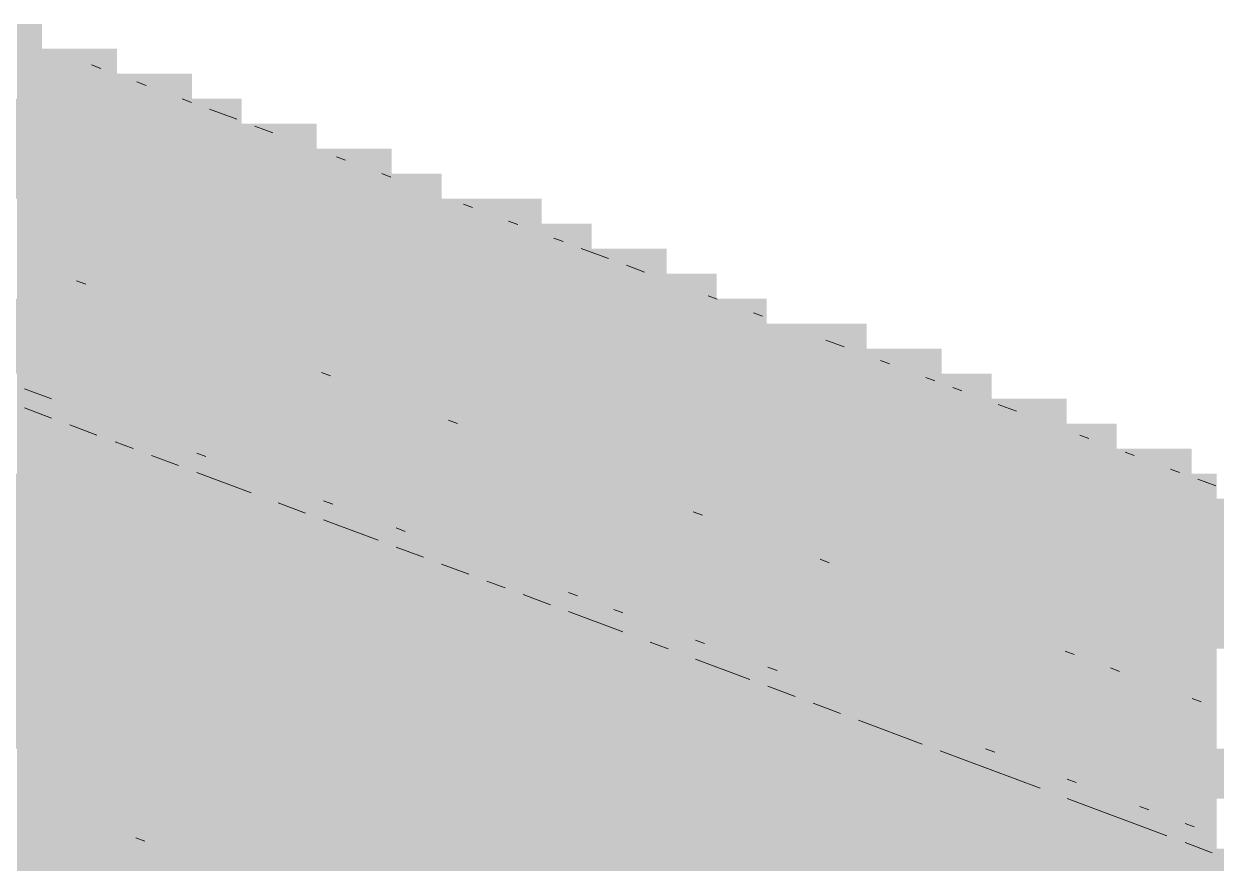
# Paper-space layout '03 3D Building and Roof' of a CAD drawing. Header units: millimetres. Extents: x 5 to 415, y 5 to 292.
# Drawn here: x 201.45 to 209.62, y 102.64 to 108.4 of the extents above; entities that cross this region are included whole.
import ezdxf

# ---------------------------------------------------------------- set-up
doc = ezdxf.new("R2010")
doc.units = ezdxf.units.MM
doc.layers.add('EXISTING', color=7, linetype='Continuous')
doc.layers.add('IMAGES', color=7, linetype='Continuous')

# ---------------------------------------------------------------- blocks, each defined once
blk = doc.blocks.new('SHEET_03')
at = {"layer": 'EXISTING', "color": 250, "lineweight": 9}
for p, q in [((201.9098, 108.1177), (201.972, 108.0944)), ((202.2207, 108.0012), (202.2828, 107.9779)), ((202.5315, 107.8848), (202.5936, 107.8615)), ((202.718, 107.8149), (202.9045, 107.7451)), ((203.0288, 107.6985), (203.1531, 107.6519)), ((203.5883, 107.4889), (203.6504, 107.4656)), ((203.8991, 107.3725), (203.9612, 107.3492)), ((204.4586, 107.1629), (204.5207, 107.1396)), ((204.7694, 107.0465), (204.8315, 107.0232)), ((205.0802, 106.93), (205.1424, 106.9067)), ((205.2667, 106.8602), (205.4532, 106.7903)), ((205.5775, 106.7437), (205.7018, 106.6972)), ((201.8693, 106.6138), (201.8071, 106.6371)), ((206.137, 106.5342), (206.1991, 106.5109)), ((206.4478, 106.4177), (206.51, 106.3944)), ((206.9451, 106.2314), (207.0694, 106.1849)), ((207.3181, 106.0917), (207.3802, 106.0684)), ((203.5481, 105.9849), (203.4859, 106.0082)), ((207.6289, 105.9753), (207.6911, 105.952)), ((201.4489, 105.8973), (201.6354, 105.8274)), ((207.8154, 105.9054), (207.8776, 105.8821)), ((201.6354, 105.6963), (201.4489, 105.7662)), ((208.1262, 105.789), (208.2505, 105.7424)), ((201.9463, 105.5798), (201.7598, 105.6497)), ((204.4186, 105.6588), (204.3564, 105.6821)), ((208.6857, 105.5794), (208.7478, 105.5561)), ((202.195, 105.4867), (202.0707, 105.5333)), ((208.9965, 105.463), (209.0587, 105.4397)), ((202.5059, 105.3702), (202.3194, 105.4401)), ((202.6303, 105.4547), (202.6925, 105.4314)), ((203.0033, 105.1839), (202.6303, 105.3236)), ((209.3073, 105.3465), (209.3695, 105.3232)), ((209.4938, 105.2767), (209.6181, 105.2301)), ((203.3764, 105.0441), (203.1899, 105.114)), ((203.5008, 105.1286), (203.5629, 105.1054)), ((203.8738, 104.8578), (203.5008, 104.9975)), ((206.0974, 105.0299), (206.0352, 105.0532)), ((203.9982, 104.9423), (204.0604, 104.919)), ((204.1847, 104.7413), (203.9982, 104.8112)), ((206.9679, 104.7038), (206.9057, 104.7271)), ((204.4956, 104.6249), (204.3091, 104.6947)), ((204.7443, 104.5317), (204.62, 104.5783)), ((205.0552, 104.4152), (204.8687, 104.4851)), ((205.1796, 104.4998), (205.2417, 104.4765)), ((205.5526, 104.2289), (205.1796, 104.3686)), ((205.4905, 104.3833), (205.5526, 104.36)), ((205.8635, 104.1124), (205.7392, 104.159)), ((206.0501, 104.1737), (206.1122, 104.1504)), ((208.6467, 104.0749), (208.5845, 104.0982)), ((206.4231, 103.9028), (206.0501, 104.0426)), ((206.5475, 103.9873), (206.6097, 103.964)), ((208.9576, 103.9585), (208.8954, 103.9818)), ((206.734, 103.7863), (206.5475, 103.8562)), ((209.5172, 103.7488), (209.455, 103.7721)), ((207.0449, 103.6699), (206.8584, 103.7398)), ((207.6045, 103.4603), (207.1693, 103.6233)), ((208.0397, 103.4283), (208.1019, 103.405)), ((208.4128, 103.1575), (207.7289, 103.4137)), ((208.5993, 103.2187), (208.6615, 103.1954)), ((209.2833, 102.8314), (208.5993, 103.0876)), ((209.0968, 103.0323), (209.1589, 103.0091)), ((209.4077, 102.9159), (209.4698, 102.8926)), ((202.2746, 102.7942), (202.2124, 102.8174)), ((209.5942, 102.7149), (209.4077, 102.7848))]:
    blk.add_line(p, q, dxfattribs=at)
at = {"layer": 'IMAGES', "color": 7}
for points in [[(201.3975, 108.2286), (201.5689, 108.2286), (201.3975, 108.4), (201.5689, 108.4)], [(201.3975, 108.0571), (201.5689, 108.0571), (201.3975, 108.2286), (201.5689, 108.2286)], [(201.5689, 108.0571), (201.7402, 108.0571), (201.5689, 108.2286), (201.7402, 108.2286)], [(201.7402, 108.0571), (201.9116, 108.0571), (201.7402, 108.2286), (201.9116, 108.2286)], [(201.9116, 108.0571), (202.0829, 108.0571), (201.9116, 108.2286), (202.0829, 108.2286)], [(201.3975, 107.8857), (201.7402, 107.8857), (201.3975, 108.0571), (201.7402, 108.0571)], [(201.7402, 107.8857), (201.9116, 107.8857), (201.7402, 108.0571), (201.9116, 108.0571)], [(201.9116, 107.8857), (202.0829, 107.8857), (201.9116, 108.0571), (202.0829, 108.0571)], [(202.0829, 107.8857), (202.2543, 107.8857), (202.0829, 108.0571), (202.2543, 108.0571)], [(202.2543, 107.8857), (202.4257, 107.8857), (202.2543, 108.0571), (202.4257, 108.0571)], [(202.4257, 107.8857), (202.597, 107.8857), (202.4257, 108.0571), (202.597, 108.0571)], [(199.3411, 107.7143), (201.9116, 107.7143), (199.3411, 107.8857), (201.9116, 107.8857)], [(201.9116, 107.7143), (202.0829, 107.7143), (201.9116, 107.8857), (202.0829, 107.8857)], [(202.0829, 107.7143), (202.2543, 107.7143), (202.0829, 107.8857), (202.2543, 107.8857)], [(202.2543, 107.7143), (202.4257, 107.7143), (202.2543, 107.8857), (202.4257, 107.8857)], [(202.4257, 107.7143), (202.597, 107.7143), (202.4257, 107.8857), (202.597, 107.8857)], [(202.597, 107.7143), (202.7684, 107.7143), (202.597, 107.8857), (202.7684, 107.8857)], [(202.7684, 107.7143), (202.9398, 107.7143), (202.7684, 107.8857), (202.9398, 107.8857)], [(200.0266, 107.5429), (202.2543, 107.5429), (200.0266, 107.7143), (202.2543, 107.7143)], [(202.2543, 107.5429), (202.4257, 107.5429), (202.2543, 107.7143), (202.4257, 107.7143)], [(202.4257, 107.5429), (202.597, 107.5429), (202.4257, 107.7143), (202.597, 107.7143)], [(202.597, 107.5429), (202.7684, 107.5429), (202.597, 107.7143), (202.7684, 107.7143)], [(202.7684, 107.5429), (202.9398, 107.5429), (202.7684, 107.7143), (202.9398, 107.7143)], [(202.9398, 107.5429), (203.1111, 107.5429), (202.9398, 107.7143), (203.1111, 107.7143)], [(203.1111, 107.5429), (203.2825, 107.5429), (203.1111, 107.7143), (203.2825, 107.7143)], [(203.2825, 107.5429), (203.4538, 107.5429), (203.2825, 107.7143), (203.4538, 107.7143)], [(200.5407, 107.3714), (202.7684, 107.3714), (200.5407, 107.5429), (202.7684, 107.5429)], [(202.7684, 107.3714), (203.1111, 107.3714), (202.7684, 107.5429), (203.1111, 107.5429)], [(203.1111, 107.3714), (203.2825, 107.3714), (203.1111, 107.5429), (203.2825, 107.5429)], [(203.2825, 107.2), (203.4538, 107.2), (203.2825, 107.5429), (203.4538, 107.5429)], [(203.4538, 107.3714), (203.6252, 107.3714), (203.4538, 107.5429), (203.6252, 107.5429)], [(203.6252, 107.3714), (203.7966, 107.3714), (203.6252, 107.5429), (203.7966, 107.5429)], [(203.7966, 107.3714), (203.9679, 107.3714), (203.7966, 107.5429), (203.9679, 107.5429)], [(200.8834, 107.2), (203.2825, 107.2), (200.8834, 107.3714), (203.2825, 107.3714)], [(203.4538, 107.2), (203.7966, 107.2), (203.4538, 107.3714), (203.7966, 107.3714)], [(203.7966, 107.2), (203.9679, 107.2), (203.7966, 107.3714), (203.9679, 107.3714)], [(203.9679, 107.2), (204.1393, 107.2), (203.9679, 107.3714), (204.1393, 107.3714)], [(204.1393, 107.2), (204.3107, 107.2), (204.1393, 107.3714), (204.3107, 107.3714)], [(201.3975, 107.0286), (203.7966, 107.0286), (201.3975, 107.2), (203.7966, 107.2)], [(203.7966, 107.0286), (203.9679, 107.0286), (203.7966, 107.2), (203.9679, 107.2)], [(203.9679, 107.0286), (204.3107, 107.0286), (203.9679, 107.2), (204.3107, 107.2)], [(204.3107, 107.0286), (204.482, 107.0286), (204.3107, 107.2), (204.482, 107.2)], [(204.482, 107.0286), (204.6534, 107.0286), (204.482, 107.2), (204.6534, 107.2)], [(204.6534, 107.0286), (204.8248, 107.0286), (204.6534, 107.2), (204.8248, 107.2)], [(204.8248, 107.0286), (204.9961, 107.0286), (204.8248, 107.2), (204.9961, 107.2)], [(201.3975, 106.8571), (201.7402, 106.8571), (201.3975, 107.0286), (201.7402, 107.0286)], [(201.7402, 106.8571), (204.1393, 106.8571), (201.7402, 107.0286), (204.1393, 107.0286)], [(204.1393, 106.8571), (204.3107, 106.8571), (204.1393, 107.0286), (204.3107, 107.0286)], [(204.3107, 106.8571), (204.482, 106.8571), (204.3107, 107.0286), (204.482, 107.0286)], [(204.482, 106.8571), (204.6534, 106.8571), (204.482, 107.0286), (204.6534, 107.0286)], [(204.6534, 106.8571), (204.8248, 106.8571), (204.6534, 107.0286), (204.8248, 107.0286)], [(204.8248, 106.8571), (204.9961, 106.8571), (204.8248, 107.0286), (204.9961, 107.0286)], [(204.9961, 106.8571), (205.1675, 106.8571), (204.9961, 107.0286), (205.1675, 107.0286)], [(205.1675, 106.8571), (205.3388, 106.8571), (205.1675, 107.0286), (205.3388, 107.0286)], [(201.3975, 106.6857), (201.5689, 106.6857), (201.3975, 106.8571), (201.5689, 106.8571)], [(201.5689, 106.6857), (201.7402, 106.6857), (201.5689, 106.8571), (201.7402, 106.8571)], [(201.7402, 106.6857), (202.2543, 106.6857), (201.7402, 106.8571), (202.2543, 106.8571)], [(202.2543, 106.6857), (204.482, 106.6857), (202.2543, 106.8571), (204.482, 106.8571)], [(204.482, 106.6857), (204.6534, 106.6857), (204.482, 106.8571), (204.6534, 106.8571)], [(204.6534, 106.6857), (204.8248, 106.6857), (204.6534, 106.8571), (204.8248, 106.8571)], [(204.8248, 106.6857), (205.1675, 106.6857), (204.8248, 106.8571), (205.1675, 106.8571)], [(205.1675, 106.6857), (205.3388, 106.6857), (205.1675, 106.8571), (205.3388, 106.8571)], [(205.3388, 106.6857), (205.5102, 106.6857), (205.3388, 106.8571), (205.5102, 106.8571)], [(205.5102, 106.6857), (205.6816, 106.6857), (205.5102, 106.8571), (205.6816, 106.8571)], [(205.6816, 106.6857), (205.8529, 106.6857), (205.6816, 106.8571), (205.8529, 106.8571)], [(201.3975, 106.5143), (201.5689, 106.5143), (201.3975, 106.6857), (201.5689, 106.6857)], [(201.5689, 106.5143), (201.7402, 106.5143), (201.5689, 106.6857), (201.7402, 106.6857)], [(201.7402, 106.5143), (201.9116, 106.5143), (201.7402, 106.6857), (201.9116, 106.6857)], [(201.9116, 106.5143), (202.0829, 106.5143), (201.9116, 106.6857), (202.0829, 106.6857)], [(202.0829, 106.5143), (202.2543, 106.5143), (202.0829, 106.6857), (202.2543, 106.6857)], [(202.2543, 106.5143), (202.597, 106.5143), (202.2543, 106.6857), (202.597, 106.6857)], [(202.597, 106.5143), (202.7684, 106.5143), (202.597, 106.6857), (202.7684, 106.6857)], [(202.7684, 106.5143), (205.1675, 106.5143), (202.7684, 106.6857), (205.1675, 106.6857)], [(205.1675, 106.5143), (205.3388, 106.5143), (205.1675, 106.6857), (205.3388, 106.6857)], [(205.3388, 106.5143), (205.6816, 106.5143), (205.3388, 106.6857), (205.6816, 106.6857)], [(205.6816, 106.5143), (205.8529, 106.5143), (205.6816, 106.6857), (205.8529, 106.6857)], [(205.8529, 106.5143), (206.0243, 106.5143), (205.8529, 106.6857), (206.0243, 106.6857)], [(206.0243, 106.5143), (206.1957, 106.5143), (206.0243, 106.6857), (206.1957, 106.6857)], [(200.5407, 106.3429), (201.5689, 106.3429), (200.5407, 106.5143), (201.5689, 106.5143)], [(201.5689, 106.3429), (201.9116, 106.3429), (201.5689, 106.5143), (201.9116, 106.5143)], [(201.9116, 106.3429), (202.0829, 106.3429), (201.9116, 106.5143), (202.0829, 106.5143)], [(202.0829, 106.3429), (202.2543, 106.3429), (202.0829, 106.5143), (202.2543, 106.5143)], [(202.2543, 106.3429), (202.4257, 106.3429), (202.2543, 106.5143), (202.4257, 106.5143)], [(202.4257, 106.3429), (202.597, 106.3429), (202.4257, 106.5143), (202.597, 106.5143)], [(202.597, 106.3429), (202.7684, 106.3429), (202.597, 106.5143), (202.7684, 106.5143)], [(202.7684, 106.3429), (203.1111, 106.3429), (202.7684, 106.5143), (203.1111, 106.5143)], [(203.1111, 106.3429), (205.6816, 106.3429), (203.1111, 106.5143), (205.6816, 106.5143)], [(205.6816, 106.3429), (206.1957, 106.3429), (205.6816, 106.5143), (206.1957, 106.5143)], [(206.1957, 106.3429), (206.367, 106.3429), (206.1957, 106.5143), (206.367, 106.5143)], [(206.367, 106.3429), (206.5384, 106.3429), (206.367, 106.5143), (206.5384, 106.5143)], [(201.2261, 106.1714), (202.0829, 106.1714), (201.2261, 106.3429), (202.0829, 106.3429)], [(202.0829, 106.1714), (202.2543, 106.1714), (202.0829, 106.3429), (202.2543, 106.3429)], [(202.2543, 106.1714), (202.4257, 106.1714), (202.2543, 106.3429), (202.4257, 106.3429)], [(202.4257, 106.1714), (202.597, 106.1714), (202.4257, 106.3429), (202.597, 106.3429)], [(202.597, 106.1714), (202.7684, 106.1714), (202.597, 106.3429), (202.7684, 106.3429)], [(202.7684, 106.1714), (202.9398, 106.1714), (202.7684, 106.3429), (202.9398, 106.3429)], [(202.9398, 106.1714), (203.1111, 106.1714), (202.9398, 106.3429), (203.1111, 106.3429)], [(203.1111, 106.1714), (203.6252, 106.1714), (203.1111, 106.3429), (203.6252, 106.3429)], [(203.6252, 106.1714), (206.1957, 106.1714), (203.6252, 106.3429), (206.1957, 106.3429)], [(206.1957, 106.1714), (206.5384, 106.1714), (206.1957, 106.3429), (206.5384, 106.3429)], [(206.5384, 106.1714), (206.7097, 106.1714), (206.5384, 106.3429), (206.7097, 106.3429)], [(206.7097, 106.1714), (206.8811, 106.1714), (206.7097, 106.3429), (206.8811, 106.3429)], [(206.8811, 106.1714), (207.0525, 106.1714), (206.8811, 106.3429), (207.0525, 106.3429)], [(207.0525, 106.1714), (207.2238, 106.1714), (207.0525, 106.3429), (207.2238, 106.3429)], [(201.2261, 106), (201.5689, 106), (201.2261, 106.1714), (201.5689, 106.1714)], [(201.5689, 106), (201.7402, 106), (201.5689, 106.1714), (201.7402, 106.1714)], [(201.7402, 106), (202.597, 106), (201.7402, 106.1714), (202.597, 106.1714)], [(202.597, 106), (202.7684, 106), (202.597, 106.1714), (202.7684, 106.1714)], [(202.7684, 106), (202.9398, 106), (202.7684, 106.1714), (202.9398, 106.1714)], [(202.9398, 106), (203.1111, 106), (202.9398, 106.1714), (203.1111, 106.1714)], [(203.1111, 106), (203.2825, 106), (203.1111, 106.1714), (203.2825, 106.1714)], [(203.2825, 106), (203.4538, 106), (203.2825, 106.1714), (203.4538, 106.1714)], [(203.4538, 106), (203.6252, 106), (203.4538, 106.1714), (203.6252, 106.1714)], [(203.6252, 106), (203.9679, 106), (203.6252, 106.1714), (203.9679, 106.1714)], [(203.9679, 106), (206.367, 106), (203.9679, 106.1714), (206.367, 106.1714)], [(206.367, 106), (206.5384, 106), (206.367, 106.1714), (206.5384, 106.1714)], [(206.5384, 106), (207.0525, 106), (206.5384, 106.1714), (207.0525, 106.1714)], [(207.0525, 106), (207.2238, 106), (207.0525, 106.1714), (207.2238, 106.1714)], [(207.2238, 106), (207.3952, 106), (207.2238, 106.1714), (207.3952, 106.1714)], [(207.3952, 106), (207.5666, 106), (207.3952, 106.1714), (207.5666, 106.1714)], [(207.5666, 106), (207.7379, 106), (207.5666, 106.1714), (207.7379, 106.1714)], [(201.3975, 105.8286), (201.5689, 105.8286), (201.3975, 106), (201.5689, 106)], [(201.5689, 105.8286), (201.7402, 105.8286), (201.5689, 106), (201.7402, 106)], [(201.7402, 105.8286), (202.2543, 105.8286), (201.7402, 106), (202.2543, 106)], [(202.2543, 105.8286), (202.9398, 105.8286), (202.2543, 106), (202.9398, 106)], [(202.9398, 105.8286), (203.1111, 105.8286), (202.9398, 106), (203.1111, 106)], [(203.1111, 105.8286), (203.2825, 105.8286), (203.1111, 106), (203.2825, 106)], [(203.2825, 105.8286), (203.4538, 105.8286), (203.2825, 106), (203.4538, 106)], [(203.4538, 105.8286), (203.6252, 105.8286), (203.4538, 106), (203.6252, 106)], [(203.6252, 105.8286), (203.7966, 105.8286), (203.6252, 106), (203.7966, 106)], [(203.7966, 105.8286), (203.9679, 105.8286), (203.7966, 106), (203.9679, 106)], [(203.9679, 105.8286), (204.1393, 105.8286), (203.9679, 106), (204.1393, 106)], [(204.1393, 105.8286), (204.482, 105.8286), (204.1393, 106), (204.482, 106)], [(204.482, 105.8286), (207.0525, 105.8286), (204.482, 106), (207.0525, 106)], [(207.0525, 105.8286), (207.3952, 105.8286), (207.0525, 106), (207.3952, 106)], [(207.3952, 105.8286), (207.5666, 105.8286), (207.3952, 106), (207.5666, 106)], [(207.5666, 105.8286), (207.7379, 105.8286), (207.5666, 106), (207.7379, 106)], [(207.7379, 105.8286), (207.9093, 105.8286), (207.7379, 106), (207.9093, 106)], [(207.9093, 105.8286), (208.0807, 105.8286), (207.9093, 106), (208.0807, 106)], [(201.3975, 105.6571), (201.7402, 105.6571), (201.3975, 105.8286), (201.7402, 105.8286)], [(201.7402, 105.6571), (201.9116, 105.6571), (201.7402, 105.8286), (201.9116, 105.8286)], [(201.9116, 105.6571), (202.2543, 105.6571), (201.9116, 105.8286), (202.2543, 105.8286)], [(202.2543, 105.6571), (202.597, 105.6571), (202.2543, 105.8286), (202.597, 105.8286)], [(202.597, 105.6571), (203.4538, 105.6571), (202.597, 105.8286), (203.4538, 105.8286)], [(203.4538, 105.6571), (203.6252, 105.6571), (203.4538, 105.8286), (203.6252, 105.8286)], [(203.6252, 105.6571), (203.7966, 105.6571), (203.6252, 105.8286), (203.7966, 105.8286)], [(203.7966, 105.6571), (204.1393, 105.6571), (203.7966, 105.8286), (204.1393, 105.8286)], [(204.1393, 105.6571), (204.3107, 105.6571), (204.1393, 105.8286), (204.3107, 105.8286)], [(204.3107, 105.6571), (204.482, 105.6571), (204.3107, 105.8286), (204.482, 105.8286)], [(204.482, 105.6571), (204.9961, 105.6571), (204.482, 105.8286), (204.9961, 105.8286)], [(204.9961, 105.6571), (207.3952, 105.6571), (204.9961, 105.8286), (207.3952, 105.8286)], [(207.3952, 105.6571), (207.5666, 105.6571), (207.3952, 105.8286), (207.5666, 105.8286)], [(207.5666, 105.6571), (207.7379, 105.6571), (207.5666, 105.8286), (207.7379, 105.8286)], [(207.7379, 105.6571), (207.9093, 105.6571), (207.7379, 105.8286), (207.9093, 105.8286)], [(207.9093, 105.6571), (208.0807, 105.6571), (207.9093, 105.8286), (208.0807, 105.8286)], [(208.0807, 105.6571), (208.252, 105.6571), (208.0807, 105.8286), (208.252, 105.8286)], [(208.252, 105.6571), (208.4234, 105.6571), (208.252, 105.8286), (208.4234, 105.8286)], [(208.4234, 105.6571), (208.5947, 105.6571), (208.4234, 105.8286), (208.5947, 105.8286)], [(201.3975, 105.4857), (201.5689, 105.4857), (201.3975, 105.6571), (201.5689, 105.6571)], [(201.5689, 105.4857), (201.7402, 105.4857), (201.5689, 105.6571), (201.7402, 105.6571)], [(201.7402, 105.4857), (202.2543, 105.4857), (201.7402, 105.6571), (202.2543, 105.6571)], [(202.2543, 105.4857), (202.7684, 105.4857), (202.2543, 105.6571), (202.7684, 105.6571)], [(202.7684, 105.4857), (202.9398, 105.4857), (202.7684, 105.6571), (202.9398, 105.6571)], [(202.9398, 105.4857), (203.1111, 105.4857), (202.9398, 105.6571), (203.1111, 105.6571)], [(203.1111, 105.4857), (203.7966, 105.4857), (203.1111, 105.6571), (203.7966, 105.6571)], [(203.7966, 105.4857), (204.1393, 105.4857), (203.7966, 105.6571), (204.1393, 105.6571)], [(204.1393, 105.4857), (204.3107, 105.4857), (204.1393, 105.6571), (204.3107, 105.6571)], [(204.3107, 105.4857), (204.482, 105.4857), (204.3107, 105.6571), (204.482, 105.6571)], [(204.482, 105.4857), (204.6534, 105.4857), (204.482, 105.6571), (204.6534, 105.6571)], [(204.6534, 105.4857), (204.8248, 105.4857), (204.6534, 105.6571), (204.8248, 105.6571)], [(204.8248, 105.4857), (204.9961, 105.4857), (204.8248, 105.6571), (204.9961, 105.6571)], [(204.9961, 105.4857), (205.3388, 105.4857), (204.9961, 105.6571), (205.3388, 105.6571)], [(205.3388, 105.4857), (207.9093, 105.4857), (205.3388, 105.6571), (207.9093, 105.6571)], [(207.9093, 105.4857), (208.4234, 105.4857), (207.9093, 105.6571), (208.4234, 105.6571)], [(208.4234, 105.4857), (208.5947, 105.4857), (208.4234, 105.6571), (208.5947, 105.6571)], [(208.5947, 105.4857), (208.7661, 105.4857), (208.5947, 105.6571), (208.7661, 105.6571)], [(208.7661, 105.4857), (208.9375, 105.4857), (208.7661, 105.6571), (208.9375, 105.6571)], [(201.3975, 105.3143), (201.5689, 105.3143), (201.3975, 105.4857), (201.5689, 105.4857)], [(201.5689, 105.3143), (201.7402, 105.3143), (201.5689, 105.4857), (201.7402, 105.4857)], [(201.7402, 105.3143), (201.9116, 105.3143), (201.7402, 105.4857), (201.9116, 105.4857)], [(201.9116, 105.3143), (202.0829, 105.3143), (201.9116, 105.4857), (202.0829, 105.4857)], [(202.0829, 105.3143), (202.2543, 105.3143), (202.0829, 105.4857), (202.2543, 105.4857)], [(202.2543, 105.3143), (202.4257, 105.3143), (202.2543, 105.4857), (202.4257, 105.4857)], [(202.4257, 105.3143), (202.597, 105.3143), (202.4257, 105.4857), (202.597, 105.4857)], [(202.597, 105.3143), (202.9398, 105.3143), (202.597, 105.4857), (202.9398, 105.4857)], [(202.9398, 105.3143), (203.1111, 105.3143), (202.9398, 105.4857), (203.1111, 105.4857)], [(203.1111, 105.3143), (203.2825, 105.3143), (203.1111, 105.4857), (203.2825, 105.4857)], [(203.2825, 105.3143), (203.6252, 105.3143), (203.2825, 105.4857), (203.6252, 105.4857)], [(203.6252, 105.3143), (204.3107, 105.3143), (203.6252, 105.4857), (204.3107, 105.4857)], [(204.3107, 105.3143), (204.482, 105.3143), (204.3107, 105.4857), (204.482, 105.4857)], [(204.482, 105.3143), (204.6534, 105.3143), (204.482, 105.4857), (204.6534, 105.4857)], [(204.6534, 105.3143), (204.9961, 105.3143), (204.6534, 105.4857), (204.9961, 105.4857)], [(204.9961, 105.3143), (205.1675, 105.3143), (204.9961, 105.4857), (205.1675, 105.4857)], [(205.1675, 105.3143), (205.3388, 105.3143), (205.1675, 105.4857), (205.3388, 105.4857)], [(205.3388, 105.3143), (205.8529, 105.3143), (205.3388, 105.4857), (205.8529, 105.4857)], [(205.8529, 105.3143), (206.0243, 105.3143), (205.8529, 105.4857), (206.0243, 105.4857)], [(206.0243, 105.3143), (208.4234, 105.3143), (206.0243, 105.4857), (208.4234, 105.4857)], [(208.4234, 105.3143), (208.7661, 105.3143), (208.4234, 105.4857), (208.7661, 105.4857)], [(208.7661, 105.1429), (208.9375, 105.1429), (208.7661, 105.4857), (208.9375, 105.4857)], [(208.9375, 105.3143), (209.1088, 105.3143), (208.9375, 105.4857), (209.1088, 105.4857)], [(209.1088, 105.3143), (209.2802, 105.3143), (209.1088, 105.4857), (209.2802, 105.4857)], [(209.2802, 105.3143), (209.4516, 105.3143), (209.2802, 105.4857), (209.4516, 105.4857)], [(196.7707, 105.1429), (201.9116, 105.1429), (196.7707, 105.3143), (201.9116, 105.3143)], [(201.9116, 105.1429), (202.0829, 105.1429), (201.9116, 105.3143), (202.0829, 105.3143)], [(202.0829, 105.1429), (202.2543, 105.1429), (202.0829, 105.3143), (202.2543, 105.3143)], [(202.2543, 105.1429), (202.4257, 105.1429), (202.2543, 105.3143), (202.4257, 105.3143)], [(202.4257, 105.1429), (202.597, 105.1429), (202.4257, 105.3143), (202.597, 105.3143)], [(202.597, 105.1429), (202.7684, 105.1429), (202.597, 105.3143), (202.7684, 105.3143)], [(202.7684, 105.1429), (202.9398, 105.1429), (202.7684, 105.3143), (202.9398, 105.3143)], [(202.9398, 104.9714), (203.1111, 104.9714), (202.9398, 105.3143), (203.1111, 105.3143)], [(203.1111, 105.1429), (203.2825, 105.1429), (203.1111, 105.3143), (203.2825, 105.3143)], [(203.2825, 105.1429), (203.4538, 105.1429), (203.2825, 105.3143), (203.4538, 105.3143)], [(203.4538, 105.1429), (203.6252, 105.1429), (203.4538, 105.3143), (203.6252, 105.3143)], [(203.6252, 105.1429), (204.9961, 105.1429), (203.6252, 105.3143), (204.9961, 105.3143)], [(204.9961, 105.1429), (205.1675, 105.1429), (204.9961, 105.3143), (205.1675, 105.3143)], [(205.1675, 105.1429), (205.3388, 105.1429), (205.1675, 105.3143), (205.3388, 105.3143)], [(205.3388, 105.1429), (205.5102, 105.1429), (205.3388, 105.3143), (205.5102, 105.3143)], [(205.5102, 105.1429), (205.6816, 105.1429), (205.5102, 105.3143), (205.6816, 105.3143)], [(205.6816, 105.1429), (205.8529, 105.1429), (205.6816, 105.3143), (205.8529, 105.3143)], [(205.8529, 105.1429), (206.1957, 105.1429), (205.8529, 105.3143), (206.1957, 105.3143)], [(206.1957, 105.1429), (206.367, 105.1429), (206.1957, 105.3143), (206.367, 105.3143)], [(206.367, 105.1429), (208.7661, 105.1429), (206.367, 105.3143), (208.7661, 105.3143)], [(208.9375, 105.1429), (209.2802, 105.1429), (208.9375, 105.3143), (209.2802, 105.3143)], [(209.2802, 105.1429), (209.4516, 105.1429), (209.2802, 105.3143), (209.4516, 105.3143)], [(209.4516, 105.1429), (209.6229, 105.1429), (209.4516, 105.3143), (209.6229, 105.3143)], [(197.1134, 104.9714), (202.2543, 104.9714), (197.1134, 105.1429), (202.2543, 105.1429)], [(202.2543, 104.9714), (202.597, 104.9714), (202.2543, 105.1429), (202.597, 105.1429)], [(202.597, 104.9714), (202.7684, 104.9714), (202.597, 105.1429), (202.7684, 105.1429)], [(202.7684, 104.9714), (202.9398, 104.9714), (202.7684, 105.1429), (202.9398, 105.1429)], [(203.1111, 104.9714), (203.2825, 104.9714), (203.1111, 105.1429), (203.2825, 105.1429)], [(203.2825, 104.9714), (203.4538, 104.9714), (203.2825, 105.1429), (203.4538, 105.1429)], [(203.4538, 104.9714), (203.7966, 104.9714), (203.4538, 105.1429), (203.7966, 105.1429)], [(203.7966, 104.9714), (203.9679, 104.9714), (203.7966, 105.1429), (203.9679, 105.1429)], [(203.9679, 104.9714), (204.1393, 104.9714), (203.9679, 105.1429), (204.1393, 105.1429)], [(204.1393, 104.9714), (204.482, 104.9714), (204.1393, 105.1429), (204.482, 105.1429)], [(204.482, 104.9714), (205.1675, 104.9714), (204.482, 105.1429), (205.1675, 105.1429)], [(205.1675, 104.9714), (205.6816, 104.9714), (205.1675, 105.1429), (205.6816, 105.1429)], [(205.6816, 104.9714), (205.8529, 104.9714), (205.6816, 105.1429), (205.8529, 105.1429)], [(205.8529, 104.9714), (206.0243, 104.9714), (205.8529, 105.1429), (206.0243, 105.1429)], [(206.0243, 104.9714), (206.1957, 104.9714), (206.0243, 105.1429), (206.1957, 105.1429)], [(206.1957, 104.9714), (206.367, 104.9714), (206.1957, 105.1429), (206.367, 105.1429)], [(206.367, 104.9714), (206.7097, 104.9714), (206.367, 105.1429), (206.7097, 105.1429)], [(206.7097, 104.8), (206.8811, 104.8), (206.7097, 105.1429), (206.8811, 105.1429)], [(206.8811, 104.9714), (209.2802, 104.9714), (206.8811, 105.1429), (209.2802, 105.1429)], [(209.2802, 104.9714), (209.9656, 104.9714), (209.2802, 105.1429), (209.9656, 105.1429)], [(197.2848, 104.8), (202.7684, 104.8), (197.2848, 104.9714), (202.7684, 104.9714)], [(202.7684, 104.8), (202.9398, 104.8), (202.7684, 104.9714), (202.9398, 104.9714)], [(202.9398, 104.8), (203.1111, 104.8), (202.9398, 104.9714), (203.1111, 104.9714)], [(203.1111, 104.8), (203.4538, 104.8), (203.1111, 104.9714), (203.4538, 104.9714)], [(203.4538, 104.8), (203.6252, 104.8), (203.4538, 104.9714), (203.6252, 104.9714)], [(203.6252, 104.8), (203.9679, 104.8), (203.6252, 104.9714), (203.9679, 104.9714)], [(203.9679, 104.8), (204.1393, 104.8), (203.9679, 104.9714), (204.1393, 104.9714)], [(204.1393, 104.8), (204.3107, 104.8), (204.1393, 104.9714), (204.3107, 104.9714)], [(204.3107, 104.8), (204.482, 104.8), (204.3107, 104.9714), (204.482, 104.9714)], [(204.482, 104.8), (204.6534, 104.8), (204.482, 104.9714), (204.6534, 104.9714)], [(204.6534, 104.8), (204.8248, 104.8), (204.6534, 104.9714), (204.8248, 104.9714)], [(204.8248, 104.8), (205.8529, 104.8), (204.8248, 104.9714), (205.8529, 104.9714)], [(205.8529, 104.8), (206.0243, 104.8), (205.8529, 104.9714), (206.0243, 104.9714)], [(206.0243, 104.8), (206.1957, 104.8), (206.0243, 104.9714), (206.1957, 104.9714)], [(206.1957, 104.8), (206.367, 104.8), (206.1957, 104.9714), (206.367, 104.9714)], [(206.367, 104.8), (206.7097, 104.8), (206.367, 104.9714), (206.7097, 104.9714)], [(206.8811, 104.8), (207.2238, 104.8), (206.8811, 104.9714), (207.2238, 104.9714)], [(207.2238, 104.6286), (207.3952, 104.6286), (207.2238, 104.9714), (207.3952, 104.9714)], [(207.3952, 104.8), (209.7943, 104.8), (207.3952, 104.9714), (209.7943, 104.9714)], [(197.9702, 104.6286), (203.1111, 104.6286), (197.9702, 104.8), (203.1111, 104.8)], [(203.1111, 104.6286), (203.4538, 104.6286), (203.1111, 104.8), (203.4538, 104.8)], [(203.4538, 104.6286), (203.6252, 104.6286), (203.4538, 104.8), (203.6252, 104.8)], [(203.6252, 104.6286), (203.7966, 104.6286), (203.6252, 104.8), (203.7966, 104.8)], [(203.7966, 104.6286), (203.9679, 104.6286), (203.7966, 104.8), (203.9679, 104.8)], [(203.9679, 104.6286), (204.1393, 104.6286), (203.9679, 104.8), (204.1393, 104.8)], [(204.1393, 104.6286), (204.482, 104.6286), (204.1393, 104.8), (204.482, 104.8)], [(204.482, 104.6286), (204.6534, 104.6286), (204.482, 104.8), (204.6534, 104.8)], [(204.6534, 104.6286), (204.8248, 104.6286), (204.6534, 104.8), (204.8248, 104.8)], [(204.8248, 104.6286), (204.9961, 104.6286), (204.8248, 104.8), (204.9961, 104.8)], [(204.9961, 104.6286), (205.1675, 104.6286), (204.9961, 104.8), (205.1675, 104.8)], [(205.1675, 104.6286), (205.3388, 104.6286), (205.1675, 104.8), (205.3388, 104.8)], [(205.3388, 104.6286), (206.1957, 104.6286), (205.3388, 104.8), (206.1957, 104.8)], [(206.1957, 104.6286), (206.367, 104.6286), (206.1957, 104.8), (206.367, 104.8)], [(206.367, 104.6286), (206.7097, 104.6286), (206.367, 104.8), (206.7097, 104.8)], [(206.7097, 104.6286), (206.8811, 104.6286), (206.7097, 104.8), (206.8811, 104.8)], [(206.8811, 104.6286), (207.0525, 104.6286), (206.8811, 104.8), (207.0525, 104.8)], [(207.0525, 104.6286), (207.2238, 104.6286), (207.0525, 104.8), (207.2238, 104.8)], [(207.3952, 104.6286), (207.5666, 104.6286), (207.3952, 104.8), (207.5666, 104.8)], [(207.5666, 104.6286), (207.7379, 104.6286), (207.5666, 104.8), (207.7379, 104.8)], [(207.7379, 104.6286), (210.3084, 104.6286), (207.7379, 104.8), (210.3084, 104.8)], [(198.4843, 104.4571), (203.6252, 104.4571), (198.4843, 104.6286), (203.6252, 104.6286)], [(203.6252, 104.4571), (203.7966, 104.4571), (203.6252, 104.6286), (203.7966, 104.6286)], [(203.7966, 104.4571), (203.9679, 104.4571), (203.7966, 104.6286), (203.9679, 104.6286)], [(203.9679, 104.4571), (204.1393, 104.4571), (203.9679, 104.6286), (204.1393, 104.6286)], [(204.1393, 104.4571), (204.3107, 104.4571), (204.1393, 104.6286), (204.3107, 104.6286)], [(204.3107, 104.4571), (204.6534, 104.4571), (204.3107, 104.6286), (204.6534, 104.6286)], [(204.6534, 104.4571), (204.8248, 104.4571), (204.6534, 104.6286), (204.8248, 104.6286)], [(204.8248, 104.2857), (204.9961, 104.2857), (204.8248, 104.6286), (204.9961, 104.6286)], [(204.9961, 104.4571), (205.1675, 104.4571), (204.9961, 104.6286), (205.1675, 104.6286)], [(205.1675, 104.4571), (205.3388, 104.4571), (205.1675, 104.6286), (205.3388, 104.6286)], [(205.3388, 104.4571), (205.8529, 104.4571), (205.3388, 104.6286), (205.8529, 104.6286)], [(205.8529, 104.4571), (206.7097, 104.4571), (205.8529, 104.6286), (206.7097, 104.6286)], [(206.7097, 104.4571), (206.8811, 104.4571), (206.7097, 104.6286), (206.8811, 104.6286)], [(206.8811, 104.4571), (207.2238, 104.4571), (206.8811, 104.6286), (207.2238, 104.6286)], [(207.2238, 104.4571), (207.3952, 104.4571), (207.2238, 104.6286), (207.3952, 104.6286)], [(207.3952, 104.4571), (207.5666, 104.4571), (207.3952, 104.6286), (207.5666, 104.6286)], [(207.5666, 104.4571), (207.7379, 104.4571), (207.5666, 104.6286), (207.7379, 104.6286)], [(207.7379, 104.4571), (208.0807, 104.4571), (207.7379, 104.6286), (208.0807, 104.6286)], [(208.0807, 104.4571), (208.252, 104.4571), (208.0807, 104.6286), (208.252, 104.6286)], [(208.252, 104.4571), (210.8225, 104.4571), (208.252, 104.6286), (210.8225, 104.6286)], [(198.9984, 104.2857), (204.1393, 104.2857), (198.9984, 104.4571), (204.1393, 104.4571)], [(204.1393, 104.2857), (204.3107, 104.2857), (204.1393, 104.4571), (204.3107, 104.4571)], [(204.3107, 104.2857), (204.482, 104.2857), (204.3107, 104.4571), (204.482, 104.4571)], [(204.482, 104.2857), (204.6534, 104.2857), (204.482, 104.4571), (204.6534, 104.4571)], [(204.6534, 104.2857), (204.8248, 104.2857), (204.6534, 104.4571), (204.8248, 104.4571)], [(204.9961, 104.2857), (205.3388, 104.2857), (204.9961, 104.4571), (205.3388, 104.4571)], [(205.3388, 104.2857), (205.5102, 104.2857), (205.3388, 104.4571), (205.5102, 104.4571)], [(205.5102, 104.2857), (205.6816, 104.2857), (205.5102, 104.4571), (205.6816, 104.4571)], [(205.6816, 104.2857), (205.8529, 104.2857), (205.6816, 104.4571), (205.8529, 104.4571)], [(205.8529, 104.2857), (206.1957, 104.2857), (205.8529, 104.4571), (206.1957, 104.4571)], [(206.1957, 104.2857), (207.2238, 104.2857), (206.1957, 104.4571), (207.2238, 104.4571)], [(207.2238, 104.2857), (207.5666, 104.2857), (207.2238, 104.4571), (207.5666, 104.4571)], [(207.5666, 104.2857), (207.7379, 104.2857), (207.5666, 104.4571), (207.7379, 104.4571)], [(207.7379, 104.2857), (207.9093, 104.2857), (207.7379, 104.4571), (207.9093, 104.4571)], [(207.9093, 104.2857), (208.0807, 104.2857), (207.9093, 104.4571), (208.0807, 104.4571)], [(208.0807, 104.2857), (208.252, 104.2857), (208.0807, 104.4571), (208.252, 104.4571)], [(208.252, 104.2857), (208.5947, 104.2857), (208.252, 104.4571), (208.5947, 104.4571)], [(208.5947, 104.2857), (210.9938, 104.2857), (208.5947, 104.4571), (210.9938, 104.4571)], [(199.3411, 104.1143), (204.482, 104.1143), (199.3411, 104.2857), (204.482, 104.2857)], [(204.482, 104.1143), (204.8248, 104.1143), (204.482, 104.2857), (204.8248, 104.2857)], [(204.8248, 104.1143), (204.9961, 104.1143), (204.8248, 104.2857), (204.9961, 104.2857)], [(204.9961, 104.1143), (205.1675, 104.1143), (204.9961, 104.2857), (205.1675, 104.2857)], [(205.1675, 104.1143), (205.3388, 104.1143), (205.1675, 104.2857), (205.3388, 104.2857)], [(205.3388, 104.1143), (205.5102, 104.1143), (205.3388, 104.2857), (205.5102, 104.2857)], [(205.5102, 104.1143), (205.6816, 104.1143), (205.5102, 104.2857), (205.6816, 104.2857)], [(205.6816, 104.1143), (205.8529, 104.1143), (205.6816, 104.2857), (205.8529, 104.2857)], [(205.8529, 104.1143), (206.0243, 104.1143), (205.8529, 104.2857), (206.0243, 104.2857)], [(206.0243, 104.1143), (206.1957, 104.1143), (206.0243, 104.2857), (206.1957, 104.2857)], [(206.1957, 104.1143), (206.367, 104.1143), (206.1957, 104.2857), (206.367, 104.2857)], [(206.367, 104.1143), (206.7097, 104.1143), (206.367, 104.2857), (206.7097, 104.2857)], [(206.7097, 104.1143), (207.5666, 104.1143), (206.7097, 104.2857), (207.5666, 104.2857)], [(207.5666, 104.1143), (207.7379, 104.1143), (207.5666, 104.2857), (207.7379, 104.2857)], [(207.7379, 104.1143), (207.9093, 104.1143), (207.7379, 104.2857), (207.9093, 104.2857)], [(207.9093, 104.1143), (208.0807, 104.1143), (207.9093, 104.2857), (208.0807, 104.2857)], [(208.0807, 104.1143), (208.252, 104.1143), (208.0807, 104.2857), (208.252, 104.2857)], [(208.252, 104.1143), (208.4234, 104.1143), (208.252, 104.2857), (208.4234, 104.2857)], [(208.4234, 104.1143), (208.5947, 104.1143), (208.4234, 104.2857), (208.5947, 104.2857)], [(208.5947, 104.1143), (208.9375, 104.1143), (208.5947, 104.2857), (208.9375, 104.2857)], [(208.9375, 104.1143), (209.1088, 104.1143), (208.9375, 104.2857), (209.1088, 104.2857)], [(209.1088, 104.1143), (211.6793, 104.1143), (209.1088, 104.2857), (211.6793, 104.2857)], [(199.8552, 103.9429), (204.9961, 103.9429), (199.8552, 104.1143), (204.9961, 104.1143)], [(204.9961, 103.9429), (205.1675, 103.9429), (204.9961, 104.1143), (205.1675, 104.1143)], [(205.1675, 103.9429), (205.3388, 103.9429), (205.1675, 104.1143), (205.3388, 104.1143)], [(205.3388, 103.9429), (205.5102, 103.9429), (205.3388, 104.1143), (205.5102, 104.1143)], [(205.5102, 103.9429), (205.6816, 103.9429), (205.5102, 104.1143), (205.6816, 104.1143)], [(205.6816, 103.9429), (205.8529, 103.9429), (205.6816, 104.1143), (205.8529, 104.1143)], [(205.8529, 103.9429), (206.0243, 103.9429), (205.8529, 104.1143), (206.0243, 104.1143)], [(206.0243, 103.9429), (206.367, 103.9429), (206.0243, 104.1143), (206.367, 104.1143)], [(206.367, 103.9429), (206.5384, 103.9429), (206.367, 104.1143), (206.5384, 104.1143)], [(206.5384, 103.9429), (206.7097, 103.9429), (206.5384, 104.1143), (206.7097, 104.1143)], [(206.7097, 103.9429), (206.8811, 103.9429), (206.7097, 104.1143), (206.8811, 104.1143)], [(206.8811, 103.9429), (207.2238, 103.9429), (206.8811, 104.1143), (207.2238, 104.1143)], [(207.2238, 103.9429), (208.0807, 103.9429), (207.2238, 104.1143), (208.0807, 104.1143)], [(208.0807, 103.9429), (208.4234, 103.9429), (208.0807, 104.1143), (208.4234, 104.1143)], [(208.4234, 103.9429), (208.5947, 103.9429), (208.4234, 104.1143), (208.5947, 104.1143)], [(208.5947, 103.9429), (208.7661, 103.9429), (208.5947, 104.1143), (208.7661, 104.1143)], [(208.7661, 103.9429), (208.9375, 103.9429), (208.7661, 104.1143), (208.9375, 104.1143)], [(208.9375, 103.9429), (209.1088, 103.9429), (208.9375, 104.1143), (209.1088, 104.1143)], [(209.1088, 103.9429), (209.4516, 103.9429), (209.1088, 104.1143), (209.4516, 104.1143)], [(209.4516, 103.9429), (209.6229, 103.9429), (209.4516, 104.1143), (209.6229, 104.1143)], [(199.8552, 103.7714), (205.5102, 103.7714), (199.8552, 103.9429), (205.5102, 103.9429)], [(205.5102, 103.7714), (205.6816, 103.7714), (205.5102, 103.9429), (205.6816, 103.9429)], [(205.6816, 103.7714), (206.0243, 103.7714), (205.6816, 103.9429), (206.0243, 103.9429)], [(206.0243, 103.7714), (206.1957, 103.7714), (206.0243, 103.9429), (206.1957, 103.9429)], [(206.1957, 103.7714), (206.367, 103.7714), (206.1957, 103.9429), (206.367, 103.9429)], [(206.367, 103.7714), (206.5384, 103.7714), (206.367, 103.9429), (206.5384, 103.9429)], [(206.5384, 103.7714), (206.8811, 103.7714), (206.5384, 103.9429), (206.8811, 103.9429)], [(206.8811, 103.7714), (207.0525, 103.7714), (206.8811, 103.9429), (207.0525, 103.9429)], [(207.0525, 103.7714), (207.2238, 103.7714), (207.0525, 103.9429), (207.2238, 103.9429)], [(207.2238, 103.7714), (208.5947, 103.7714), (207.2238, 103.9429), (208.5947, 103.9429)], [(208.5947, 103.7714), (208.9375, 103.7714), (208.5947, 103.9429), (208.9375, 103.9429)], [(208.9375, 103.7714), (209.1088, 103.7714), (208.9375, 103.9429), (209.1088, 103.9429)], [(209.1088, 103.7714), (209.2802, 103.7714), (209.1088, 103.9429), (209.2802, 103.9429)], [(209.2802, 103.7714), (209.4516, 103.7714), (209.2802, 103.9429), (209.4516, 103.9429)], [(209.4516, 103.7714), (209.6229, 103.7714), (209.4516, 103.9429), (209.6229, 103.9429)], [(200.712, 103.6), (206.0243, 103.6), (200.712, 103.7714), (206.0243, 103.7714)], [(206.0243, 103.6), (206.367, 103.6), (206.0243, 103.7714), (206.367, 103.7714)], [(206.367, 103.6), (206.5384, 103.6), (206.367, 103.7714), (206.5384, 103.7714)], [(206.5384, 103.6), (206.7097, 103.6), (206.5384, 103.7714), (206.7097, 103.7714)], [(206.7097, 103.6), (206.8811, 103.6), (206.7097, 103.7714), (206.8811, 103.7714)], [(206.8811, 103.6), (207.0525, 103.6), (206.8811, 103.7714), (207.0525, 103.7714)], [(207.0525, 103.6), (207.2238, 103.6), (207.0525, 103.7714), (207.2238, 103.7714)], [(207.2238, 103.6), (207.3952, 103.6), (207.2238, 103.7714), (207.3952, 103.7714)], [(207.3952, 103.6), (207.7379, 103.6), (207.3952, 103.7714), (207.7379, 103.7714)], [(207.7379, 103.6), (207.9093, 103.6), (207.7379, 103.7714), (207.9093, 103.7714)], [(207.9093, 103.6), (208.0807, 103.6), (207.9093, 103.7714), (208.0807, 103.7714)], [(208.0807, 103.6), (208.9375, 103.6), (208.0807, 103.7714), (208.9375, 103.7714)], [(208.9375, 103.6), (209.1088, 103.6), (208.9375, 103.7714), (209.1088, 103.7714)], [(209.1088, 103.6), (209.2802, 103.6), (209.1088, 103.7714), (209.2802, 103.7714)], [(209.2802, 103.6), (209.4516, 103.6), (209.2802, 103.7714), (209.4516, 103.7714)], [(209.4516, 103.6), (209.6229, 103.6), (209.4516, 103.7714), (209.6229, 103.7714)], [(201.0548, 103.4286), (206.5384, 103.4286), (201.0548, 103.6), (206.5384, 103.6)], [(206.5384, 103.4286), (206.7097, 103.4286), (206.5384, 103.6), (206.7097, 103.6)], [(206.7097, 103.4286), (206.8811, 103.4286), (206.7097, 103.6), (206.8811, 103.6)], [(206.8811, 103.4286), (207.0525, 103.4286), (206.8811, 103.6), (207.0525, 103.6)], [(207.0525, 103.4286), (207.2238, 103.4286), (207.0525, 103.6), (207.2238, 103.6)], [(207.2238, 103.4286), (207.3952, 103.4286), (207.2238, 103.6), (207.3952, 103.6)], [(207.3952, 103.4286), (207.5666, 103.4286), (207.3952, 103.6), (207.5666, 103.6)], [(207.5666, 103.4286), (207.7379, 103.4286), (207.5666, 103.6), (207.7379, 103.6)], [(207.7379, 103.4286), (207.9093, 103.4286), (207.7379, 103.6), (207.9093, 103.6)], [(207.9093, 103.4286), (208.0807, 103.4286), (207.9093, 103.6), (208.0807, 103.6)], [(208.0807, 103.4286), (208.252, 103.4286), (208.0807, 103.6), (208.252, 103.6)], [(208.252, 103.4286), (208.4234, 103.4286), (208.252, 103.6), (208.4234, 103.6)], [(208.4234, 103.4286), (209.4516, 103.4286), (208.4234, 103.6), (209.4516, 103.6)], [(209.4516, 103.4286), (209.6229, 103.4286), (209.4516, 103.6), (209.6229, 103.6)], [(201.3975, 103.2571), (201.5689, 103.2571), (201.3975, 103.4286), (201.5689, 103.4286)], [(201.5689, 103.2571), (206.7097, 103.2571), (201.5689, 103.4286), (206.7097, 103.4286)], [(206.7097, 103.2571), (207.2238, 103.2571), (206.7097, 103.4286), (207.2238, 103.4286)], [(207.2238, 103.2571), (207.3952, 103.2571), (207.2238, 103.4286), (207.3952, 103.4286)], [(207.3952, 103.2571), (207.7379, 103.2571), (207.3952, 103.4286), (207.7379, 103.4286)], [(207.7379, 103.2571), (208.252, 103.2571), (207.7379, 103.4286), (208.252, 103.4286)], [(208.252, 103.2571), (208.4234, 103.2571), (208.252, 103.4286), (208.4234, 103.4286)], [(208.4234, 103.2571), (208.5947, 103.2571), (208.4234, 103.4286), (208.5947, 103.4286)], [(208.5947, 103.2571), (208.7661, 103.2571), (208.5947, 103.4286), (208.7661, 103.4286)], [(208.7661, 103.2571), (208.9375, 103.2571), (208.7661, 103.4286), (208.9375, 103.4286)], [(208.9375, 103.2571), (209.7943, 103.2571), (208.9375, 103.4286), (209.7943, 103.4286)], [(201.3975, 103.0857), (201.5689, 103.0857), (201.3975, 103.2571), (201.5689, 103.2571)], [(201.5689, 103.0857), (201.7402, 103.0857), (201.5689, 103.2571), (201.7402, 103.2571)], [(201.7402, 103.0857), (207.3952, 103.0857), (201.7402, 103.2571), (207.3952, 103.2571)], [(207.3952, 103.0857), (207.7379, 103.0857), (207.3952, 103.2571), (207.7379, 103.2571)], [(207.7379, 103.0857), (207.9093, 103.0857), (207.7379, 103.2571), (207.9093, 103.2571)], [(207.9093, 103.0857), (208.0807, 103.0857), (207.9093, 103.2571), (208.0807, 103.2571)], [(208.0807, 103.0857), (208.252, 103.0857), (208.0807, 103.2571), (208.252, 103.2571)], [(208.252, 103.0857), (208.4234, 103.0857), (208.252, 103.2571), (208.4234, 103.2571)], [(208.4234, 103.0857), (208.5947, 103.0857), (208.4234, 103.2571), (208.5947, 103.2571)], [(208.5947, 102.9143), (208.7661, 102.9143), (208.5947, 103.2571), (208.7661, 103.2571)], [(208.7661, 103.0857), (208.9375, 103.0857), (208.7661, 103.2571), (208.9375, 103.2571)], [(208.9375, 103.0857), (209.1088, 103.0857), (208.9375, 103.2571), (209.1088, 103.2571)], [(209.1088, 103.0857), (209.2802, 103.0857), (209.1088, 103.2571), (209.2802, 103.2571)], [(209.2802, 103.0857), (209.4516, 103.0857), (209.2802, 103.2571), (209.4516, 103.2571)], [(209.4516, 103.0857), (210.3084, 103.0857), (209.4516, 103.2571), (210.3084, 103.2571)], [(201.3975, 102.9143), (201.7402, 102.9143), (201.3975, 103.0857), (201.7402, 103.0857)], [(201.7402, 102.9143), (201.9116, 102.9143), (201.7402, 103.0857), (201.9116, 103.0857)], [(201.9116, 102.9143), (202.4257, 102.9143), (201.9116, 103.0857), (202.4257, 103.0857)], [(202.4257, 102.9143), (207.9093, 102.9143), (202.4257, 103.0857), (207.9093, 103.0857)], [(207.9093, 102.9143), (208.0807, 102.9143), (207.9093, 103.0857), (208.0807, 103.0857)], [(208.0807, 102.9143), (208.252, 102.9143), (208.0807, 103.0857), (208.252, 103.0857)], [(208.252, 102.9143), (208.5947, 102.9143), (208.252, 103.0857), (208.5947, 103.0857)], [(208.7661, 102.9143), (208.9375, 102.9143), (208.7661, 103.0857), (208.9375, 103.0857)], [(208.9375, 102.9143), (209.1088, 102.9143), (208.9375, 103.0857), (209.1088, 103.0857)], [(209.1088, 102.9143), (209.2802, 102.9143), (209.1088, 103.0857), (209.2802, 103.0857)], [(209.2802, 102.9143), (209.4516, 102.9143), (209.2802, 103.0857), (209.4516, 103.0857)], [(209.4516, 102.9143), (209.6229, 102.9143), (209.4516, 103.0857), (209.6229, 103.0857)], [(201.3975, 102.5714), (201.5689, 102.5714), (201.3975, 102.9143), (201.5689, 102.9143)], [(201.5689, 102.5714), (202.2543, 102.5714), (201.5689, 102.9143), (202.2543, 102.9143)], [(202.2543, 102.7429), (202.4257, 102.7429), (202.2543, 102.9143), (202.4257, 102.9143)], [(202.4257, 102.7429), (202.597, 102.7429), (202.4257, 102.9143), (202.597, 102.9143)], [(202.597, 102.7429), (202.7684, 102.7429), (202.597, 102.9143), (202.7684, 102.9143)], [(202.7684, 102.7429), (202.9398, 102.7429), (202.7684, 102.9143), (202.9398, 102.9143)], [(202.9398, 102.7429), (208.252, 102.7429), (202.9398, 102.9143), (208.252, 102.9143)], [(208.252, 102.7429), (208.5947, 102.7429), (208.252, 102.9143), (208.5947, 102.9143)], [(208.5947, 102.7429), (208.7661, 102.7429), (208.5947, 102.9143), (208.7661, 102.9143)], [(208.7661, 102.7429), (208.9375, 102.7429), (208.7661, 102.9143), (208.9375, 102.9143)], [(208.9375, 102.7429), (209.1088, 102.7429), (208.9375, 102.9143), (209.1088, 102.9143)], [(209.1088, 102.7429), (209.6229, 102.7429), (209.1088, 102.9143), (209.6229, 102.9143)], [(202.2543, 102.5714), (202.4257, 102.5714), (202.2543, 102.7429), (202.4257, 102.7429)], [(202.4257, 102.5714), (202.7684, 102.5714), (202.4257, 102.7429), (202.7684, 102.7429)], [(202.7684, 102.5714), (202.9398, 102.5714), (202.7684, 102.7429), (202.9398, 102.7429)], [(202.9398, 102.5714), (203.6252, 102.5714), (202.9398, 102.7429), (203.6252, 102.7429)], [(203.6252, 102.5714), (208.7661, 102.5714), (203.6252, 102.7429), (208.7661, 102.7429)], [(208.7661, 102.5714), (209.1088, 102.5714), (208.7661, 102.7429), (209.1088, 102.7429)], [(209.1088, 102.5714), (209.2802, 102.5714), (209.1088, 102.7429), (209.2802, 102.7429)], [(209.2802, 102.5714), (209.4516, 102.5714), (209.2802, 102.7429), (209.4516, 102.7429)], [(209.4516, 102.5714), (209.9656, 102.5714), (209.4516, 102.7429), (209.9656, 102.7429)]]:
    blk.add_solid(points, dxfattribs=at)

psp = doc.layouts.new('03 3D Building and Roof')

# ---------------------------------------------------------------- block references
psp.add_blockref('SHEET_03', (0, 0))

doc.saveas('drawing.dxf')
